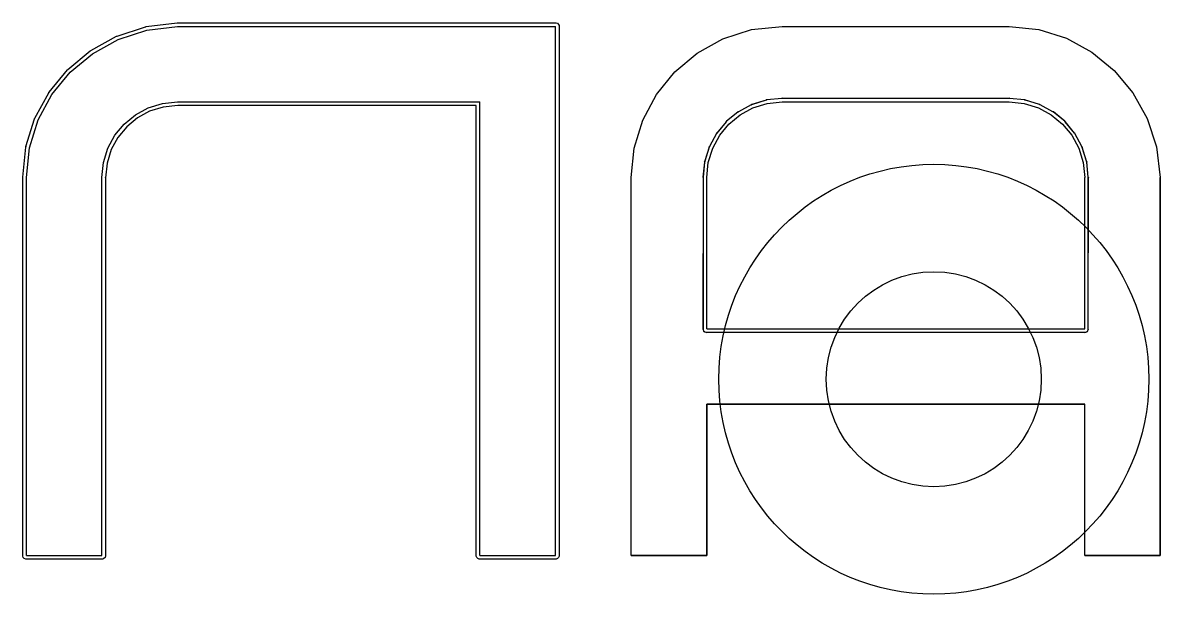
# Model space of a CAD drawing. Header units: millimetres. Extents: x 52 to 245, y 27 to 183.
# Drawn here: x 222.055 to 224.171, y 44.6 to 45.663 of the extents above; entities that cross this region are included whole.
import ezdxf

# ---------------------------------------------------------------- set-up
doc = ezdxf.new("R2010")
doc.units = ezdxf.units.MM
for name, color, linetype in [('MultiLayer', 9, 'Continuous'), ('TopOverlay', 2, 'Continuous'), ('ViaHoleLayer', 16, 'Continuous')]:
    doc.layers.add(name, color=color, linetype=linetype)

msp = doc.modelspace()

# ---------------------------------------------------------------- linework, layer by layer
at = {"layer": 'MultiLayer'}
msp.add_circle((223.75, 45), 0.4, dxfattribs=at)
at = {"layer": 'TopOverlay'}
for p, q in [((222.2308, 45.6385), (222.2839, 45.6558)), ((222.2328, 45.6321), (222.2859, 45.6494)), ((222.2839, 45.6558), (222.284, 45.6559)), ((222.284, 45.6559), (222.2843, 45.656)), ((222.2843, 45.656), (222.2846, 45.656)), ((222.2846, 45.656), (222.285, 45.6561)), ((222.285, 45.6561), (222.2851, 45.6561)), ((222.2851, 45.6561), (222.3424, 45.6632)), ((222.2851, 45.6561), (222.2851, 45.6561)), ((222.2859, 45.6494), (222.3432, 45.6565)), ((222.3424, 45.6632), (222.3425, 45.6632)), ((222.3425, 45.6632), (222.3427, 45.6632)), ((222.3427, 45.6632), (222.3429, 45.6632)), ((222.3429, 45.6632), (222.3431, 45.6633)), ((222.3431, 45.6633), (222.3432, 45.6633)), ((222.3432, 45.6633), (222.3432, 45.6633)), ((222.3432, 45.6633), (223.0463, 45.6633)), ((222.3432, 45.6565), (223.0463, 45.6565)), ((223.0463, 45.6633), (223.0477, 45.6633)), ((223.0463, 44.6722), (223.0463, 45.6565)), ((223.0477, 45.6633), (223.0501, 45.6622)), ((223.0501, 45.6622), (223.052, 45.6603)), ((223.052, 45.6603), (223.0531, 45.6579)), ((223.0531, 45.6579), (223.0531, 45.6565)), ((223.0531, 45.6565), (223.0531, 45.6565)), ((223.0531, 45.6565), (223.0531, 44.6722)), ((223.3578, 45.6335), (223.4109, 45.6505)), ((223.3578, 45.6335), (223.4109, 45.6505)), ((223.4109, 45.6505), (223.4682, 45.6565)), ((223.4109, 45.6505), (223.4682, 45.6565)), ((223.4682, 45.6565), (223.89, 45.6565)), ((223.4682, 45.6565), (223.89, 45.6565)), ((223.89, 45.6565), (223.9451, 45.6508)), ((223.89, 45.6565), (223.9451, 45.6508)), ((223.9451, 45.6508), (223.9969, 45.6345)), ((223.9451, 45.6508), (223.9969, 45.6345)), ((222.1819, 45.6117), (222.2295, 45.638)), ((222.185, 45.6057), (222.2328, 45.6321)), ((222.2295, 45.638), (222.2297, 45.6381)), ((222.2297, 45.6381), (222.2295, 45.638)), ((222.2295, 45.638), (222.2295, 45.638)), ((222.2295, 45.638), (222.2296, 45.638)), ((222.2296, 45.638), (222.2297, 45.6381)), ((222.2297, 45.6381), (222.23, 45.6383)), ((222.23, 45.6383), (222.2303, 45.6384)), ((222.2303, 45.6384), (222.2306, 45.6385)), ((222.2306, 45.6385), (222.2308, 45.6385)), ((222.2308, 45.6385), (222.2308, 45.6385)), ((223.31, 45.6068), (223.3578, 45.6335)), ((223.31, 45.6068), (223.3578, 45.6335)), ((223.9969, 45.6345), (224.044, 45.6087)), ((223.9969, 45.6345), (224.044, 45.6087)), ((222.1393, 45.5764), (222.1807, 45.6109)), ((222.1436, 45.5713), (222.185, 45.6057)), ((222.1807, 45.6109), (222.1809, 45.611)), ((222.1809, 45.611), (222.1811, 45.6112)), ((222.1811, 45.6112), (222.1814, 45.6114)), ((222.1814, 45.6114), (222.1817, 45.6115)), ((222.1817, 45.6115), (222.1818, 45.6116)), ((222.1818, 45.6116), (222.1819, 45.6117)), ((222.1818, 45.6116), (222.1818, 45.6116)), ((223.2685, 45.5718), (223.31, 45.6068)), ((223.2685, 45.5718), (223.31, 45.6068)), ((224.044, 45.6087), (224.0855, 45.5744)), ((224.044, 45.6087), (224.0855, 45.5744)), ((222.1043, 45.5343), (222.1383, 45.5755)), ((222.1094, 45.5299), (222.1436, 45.5713)), ((222.1383, 45.5755), (222.1383, 45.5755)), ((222.1383, 45.5755), (222.1384, 45.5755)), ((222.1384, 45.5756), (222.1385, 45.5757)), ((222.1384, 45.5755), (222.1384, 45.5756)), ((222.1384, 45.5756), (222.1384, 45.5756)), ((222.1384, 45.5756), (222.1385, 45.5756)), ((222.1385, 45.5756), (222.1384, 45.5756)), ((222.1385, 45.5757), (222.1387, 45.5759)), ((222.1385, 45.5756), (222.1385, 45.5756)), ((222.1387, 45.5759), (222.1389, 45.5761)), ((222.1389, 45.5761), (222.1391, 45.5763)), ((222.1391, 45.5763), (222.1393, 45.5764)), ((222.1393, 45.5764), (222.1393, 45.5764)), ((223.2344, 45.5298), (223.2685, 45.5718)), ((223.2344, 45.5298), (223.2685, 45.5718)), ((224.0855, 45.5744), (224.1201, 45.5329)), ((224.0855, 45.5744), (224.1201, 45.5329)), ((222.0779, 45.486), (222.1035, 45.533)), ((222.0838, 45.4827), (222.1094, 45.5299)), ((222.1042, 45.5341), (222.1035, 45.5331)), ((222.1035, 45.533), (222.1042, 45.5341)), ((222.1035, 45.5331), (222.1036, 45.5332)), ((222.1035, 45.533), (222.1035, 45.5331)), ((222.1035, 45.5331), (222.1035, 45.5331)), ((222.1035, 45.5331), (222.1035, 45.5331)), ((222.1035, 45.5331), (222.1035, 45.533)), ((222.1035, 45.533), (222.1035, 45.533)), ((222.1036, 45.5332), (222.1037, 45.5333)), ((222.1036, 45.5332), (222.1036, 45.5332)), ((222.1037, 45.5333), (222.1038, 45.5336)), ((222.1038, 45.5336), (222.104, 45.5338)), ((222.104, 45.5338), (222.1042, 45.5341)), ((222.1042, 45.5341), (222.1043, 45.5342)), ((222.1043, 45.5342), (222.1042, 45.5341)), ((222.1042, 45.5341), (222.1042, 45.5342)), ((222.1042, 45.5342), (222.1043, 45.5342)), ((222.1042, 45.5341), (222.1042, 45.5341)), ((222.1043, 45.5342), (222.1043, 45.5343)), ((222.1043, 45.5343), (222.1043, 45.5343)), ((222.1043, 45.5342), (222.1043, 45.5342)), ((222.1043, 45.5342), (222.1043, 45.5342)), ((222.315, 45.513), (222.3432, 45.5159)), ((222.3432, 45.5159), (222.9057, 45.5159)), ((222.9057, 44.6722), (222.9057, 45.5159)), ((223.2087, 45.4821), (223.2344, 45.5298)), ((223.2087, 45.4821), (223.2344, 45.5298)), ((223.4379, 45.5194), (223.4107, 45.5108)), ((223.4379, 45.5194), (223.4116, 45.5112)), ((223.4392, 45.52), (223.4379, 45.5195)), ((223.4381, 45.5195), (223.4379, 45.5194)), ((223.438, 45.5195), (223.4379, 45.5194)), ((223.4379, 45.5195), (223.438, 45.5195)), ((223.4379, 45.5194), (223.4379, 45.5194)), ((223.438, 45.5195), (223.4391, 45.52)), ((223.4393, 45.5197), (223.438, 45.5195)), ((223.4384, 45.5196), (223.4381, 45.5195)), ((223.4388, 45.5196), (223.4384, 45.5196)), ((223.4391, 45.5197), (223.4388, 45.5196)), ((223.4393, 45.52), (223.4391, 45.5197)), ((223.4391, 45.52), (223.4391, 45.52)), ((223.4391, 45.52), (223.4392, 45.52)), ((223.4392, 45.52), (223.4391, 45.52)), ((223.4391, 45.52), (223.4393, 45.52)), ((223.4392, 45.5197), (223.4391, 45.5197)), ((223.4391, 45.5197), (223.4391, 45.5197)), ((223.4391, 45.5197), (223.4393, 45.5197)), ((223.4393, 45.5197), (223.4391, 45.5197)), ((223.4391, 45.5197), (223.4393, 45.5197)), ((223.4394, 45.5201), (223.4392, 45.52)), ((223.4392, 45.52), (223.4392, 45.52)), ((223.4393, 45.5197), (223.4392, 45.5197)), ((223.4392, 45.5197), (223.4392, 45.5197)), ((223.4674, 45.5226), (223.4393, 45.52)), ((223.4393, 45.52), (223.4394, 45.5201)), ((223.4394, 45.5197), (223.4393, 45.5197)), ((223.4393, 45.5197), (223.4393, 45.5197)), ((223.4674, 45.5226), (223.4394, 45.5197)), ((223.4399, 45.513), (223.4682, 45.5159)), ((223.4675, 45.5229), (223.4674, 45.5228)), ((223.4674, 45.5228), (223.4675, 45.5227)), ((223.4675, 45.5227), (223.4674, 45.5226)), ((223.4675, 45.5226), (223.4674, 45.5226)), ((223.4674, 45.5226), (223.4674, 45.5226)), ((223.4674, 45.5226), (223.4674, 45.5226)), ((223.4682, 45.5232), (223.4675, 45.5229)), ((223.4675, 45.5229), (223.4675, 45.5229)), ((223.4676, 45.5229), (223.4675, 45.5229)), ((223.4675, 45.5229), (223.4676, 45.5229)), ((223.4679, 45.5229), (223.4675, 45.5226)), ((223.4675, 45.5227), (223.4676, 45.5229)), ((223.4675, 45.5226), (223.4675, 45.5227)), ((223.4676, 45.5226), (223.4675, 45.5226)), ((223.4675, 45.5226), (223.4675, 45.5226)), ((223.4675, 45.5226), (223.4676, 45.5226)), ((223.4676, 45.5226), (223.4675, 45.5226)), ((223.4675, 45.5226), (223.4675, 45.5226)), ((223.4676, 45.5229), (223.4676, 45.5229)), ((223.4676, 45.5229), (223.4679, 45.5229)), ((223.4678, 45.5226), (223.4676, 45.5226)), ((223.4676, 45.5226), (223.4676, 45.5226)), ((223.4679, 45.5226), (223.4678, 45.5226)), ((223.4679, 45.5229), (223.4682, 45.5232)), ((223.89, 45.5226), (223.4679, 45.5229)), ((223.4681, 45.5226), (223.4679, 45.5226)), ((223.4682, 45.5226), (223.4681, 45.5226)), ((223.89, 45.5226), (223.4682, 45.5226)), ((223.4682, 45.5159), (223.89, 45.5159)), ((223.8908, 45.5229), (223.89, 45.5232)), ((223.89, 45.5232), (223.8905, 45.5228)), ((223.8905, 45.5228), (223.89, 45.5226)), ((223.8901, 45.5226), (223.89, 45.5226)), ((223.89, 45.5226), (223.89, 45.5226)), ((223.89, 45.5159), (223.9183, 45.513)), ((223.8903, 45.5226), (223.8901, 45.5226)), ((223.8905, 45.5226), (223.8903, 45.5226)), ((223.8905, 45.5228), (223.8907, 45.5229)), ((223.8907, 45.5227), (223.8905, 45.5228)), ((223.8906, 45.5226), (223.8905, 45.5226)), ((223.8907, 45.5229), (223.8906, 45.5229)), ((223.8906, 45.5229), (223.8908, 45.5229)), ((223.8907, 45.5226), (223.8906, 45.5226)), ((223.8906, 45.5226), (223.8908, 45.5226)), ((223.8907, 45.5226), (223.8906, 45.5226)), ((223.8908, 45.5229), (223.8907, 45.5229)), ((223.8907, 45.5229), (223.8907, 45.5227)), ((223.8907, 45.5226), (223.8907, 45.5227)), ((223.8907, 45.5227), (223.8908, 45.5226)), ((223.8908, 45.5226), (223.8907, 45.5226)), ((223.8908, 45.5226), (223.8907, 45.5226)), ((223.8908, 45.5226), (223.8907, 45.5226)), ((223.8909, 45.5228), (223.8908, 45.5229)), ((223.8908, 45.5229), (223.8908, 45.5229)), ((223.8908, 45.5226), (223.8909, 45.5228)), ((223.9189, 45.5197), (223.8908, 45.5226)), ((223.8908, 45.5226), (223.8908, 45.5226)), ((223.9189, 45.5197), (223.8908, 45.5226)), ((223.919, 45.5197), (223.9189, 45.5197)), ((223.919, 45.5197), (223.9189, 45.5197)), ((223.9466, 45.5112), (223.919, 45.52)), ((223.919, 45.52), (223.9203, 45.5195)), ((223.9191, 45.5197), (223.919, 45.5197)), ((223.919, 45.5197), (223.919, 45.5197)), ((223.9203, 45.5195), (223.919, 45.5197)), ((223.9195, 45.5196), (223.9191, 45.5197)), ((223.9198, 45.5196), (223.9195, 45.5196)), ((223.9201, 45.5195), (223.9198, 45.5196)), ((223.9203, 45.5194), (223.9201, 45.5195)), ((223.9466, 45.5112), (223.9203, 45.5194)), ((224.1201, 45.5329), (224.1467, 45.4851)), ((224.1201, 45.5329), (224.1467, 45.4851)), ((222.2648, 45.4918), (222.2886, 45.5048)), ((222.2913, 45.4986), (222.2686, 45.4862)), ((222.2886, 45.5048), (222.315, 45.513)), ((222.3164, 45.5064), (222.2913, 45.4986)), ((222.3436, 45.5092), (222.3164, 45.5064)), ((222.899, 45.5092), (222.3436, 45.5092)), ((222.899, 44.6722), (222.899, 45.5092)), ((223.3853, 45.4969), (223.3647, 45.4799)), ((223.3853, 45.4969), (223.3647, 45.4799)), ((223.3854, 45.4973), (223.3851, 45.4972)), ((223.3851, 45.4972), (223.3854, 45.4973)), ((223.3854, 45.4973), (223.3852, 45.4972)), ((223.3852, 45.4972), (223.3853, 45.4969)), ((223.3853, 45.4969), (223.3854, 45.4973)), ((223.3855, 45.4971), (223.3853, 45.4969)), ((223.3855, 45.4971), (223.3853, 45.4969)), ((223.3853, 45.4969), (223.3854, 45.497)), ((223.3854, 45.4969), (223.3853, 45.4969)), ((223.3853, 45.4969), (223.3853, 45.4969)), ((223.3864, 45.4977), (223.3854, 45.4973)), ((223.3854, 45.4973), (223.3864, 45.4977)), ((223.3854, 45.4973), (223.3865, 45.4977)), ((223.3865, 45.4977), (223.3854, 45.4973)), ((223.3854, 45.497), (223.3864, 45.4976)), ((223.3854, 45.4973), (223.3854, 45.4973)), ((223.3854, 45.4973), (223.3854, 45.4973)), ((223.3854, 45.4973), (223.3854, 45.4973)), ((223.3854, 45.4973), (223.3854, 45.4973)), ((223.3854, 45.4973), (223.3854, 45.4973)), ((223.3854, 45.4973), (223.3854, 45.4973)), ((223.3855, 45.497), (223.3854, 45.497)), ((223.3854, 45.497), (223.3854, 45.4969)), ((223.3864, 45.4976), (223.3855, 45.4971)), ((223.3864, 45.4976), (223.3855, 45.4971)), ((223.3856, 45.4971), (223.3855, 45.4971)), ((223.3855, 45.4971), (223.3855, 45.497)), ((223.3855, 45.497), (223.3855, 45.497)), ((223.3859, 45.4973), (223.3856, 45.4971)), ((223.3861, 45.4975), (223.3859, 45.4973)), ((223.3864, 45.4976), (223.3861, 45.4975)), ((223.3866, 45.4978), (223.3864, 45.4976)), ((223.3864, 45.4976), (223.3866, 45.4978)), ((223.3866, 45.4978), (223.3864, 45.4977)), ((223.3866, 45.4978), (223.3864, 45.4977)), ((223.3864, 45.4977), (223.3866, 45.4978)), ((223.3865, 45.4977), (223.3864, 45.4976)), ((223.3864, 45.4977), (223.3864, 45.4976)), ((223.3864, 45.4977), (223.3864, 45.4977)), ((223.3864, 45.4976), (223.3864, 45.4976)), ((223.3866, 45.4978), (223.3865, 45.4977)), ((223.4103, 45.5106), (223.3866, 45.4978)), ((223.4103, 45.5106), (223.3866, 45.4978)), ((223.3866, 45.4978), (223.3866, 45.4978)), ((223.3866, 45.4978), (223.3866, 45.4978)), ((223.3897, 45.4918), (223.4136, 45.5048)), ((223.4104, 45.5107), (223.4102, 45.5107)), ((223.4102, 45.5107), (223.4104, 45.5107)), ((223.4104, 45.5107), (223.4103, 45.5107)), ((223.4103, 45.5107), (223.4103, 45.5107)), ((223.4103, 45.5107), (223.4103, 45.5106)), ((223.4104, 45.5107), (223.4103, 45.5106)), ((223.4103, 45.5106), (223.4103, 45.5106)), ((223.4116, 45.5112), (223.4104, 45.5107)), ((223.4105, 45.5108), (223.4104, 45.5107)), ((223.4104, 45.5107), (223.4105, 45.5108)), ((223.4104, 45.5107), (223.4104, 45.5108)), ((223.4104, 45.5108), (223.4107, 45.5108)), ((223.4107, 45.5108), (223.4104, 45.5107)), ((223.4105, 45.5108), (223.4104, 45.5108)), ((223.4104, 45.5108), (223.4104, 45.5107)), ((223.4104, 45.5107), (223.4105, 45.5108)), ((223.4104, 45.5107), (223.4104, 45.5107)), ((223.4105, 45.5107), (223.4104, 45.5107)), ((223.4104, 45.5107), (223.4104, 45.5107)), ((223.4104, 45.5107), (223.4104, 45.5107)), ((223.4108, 45.5109), (223.4105, 45.5108)), ((223.4105, 45.5108), (223.4105, 45.5107)), ((223.4107, 45.5108), (223.4116, 45.5112)), ((223.4111, 45.5111), (223.4108, 45.5109)), ((223.4114, 45.5112), (223.4111, 45.5111)), ((223.4116, 45.5112), (223.4114, 45.5112)), ((223.4136, 45.5048), (223.4399, 45.513)), ((223.9183, 45.513), (223.9446, 45.5048)), ((223.9446, 45.5048), (223.9685, 45.4918)), ((223.9468, 45.5112), (223.9466, 45.5112)), ((223.9466, 45.5112), (223.9466, 45.5112)), ((223.9472, 45.511), (223.9466, 45.5112)), ((223.9479, 45.5107), (223.9467, 45.5112)), ((223.9467, 45.5112), (223.9472, 45.511)), ((223.9471, 45.5111), (223.9468, 45.5112)), ((223.9474, 45.5109), (223.9471, 45.5111)), ((223.9478, 45.5108), (223.9472, 45.511)), ((223.9472, 45.511), (223.9478, 45.5108)), ((223.9477, 45.5108), (223.9474, 45.5109)), ((223.9479, 45.5107), (223.9477, 45.5108)), ((223.9478, 45.5107), (223.9478, 45.5108)), ((223.9478, 45.5108), (223.9478, 45.5108)), ((223.9478, 45.5108), (223.9479, 45.5107)), ((223.9479, 45.5107), (223.9478, 45.5108)), ((223.9478, 45.5108), (223.9478, 45.5108)), ((223.9478, 45.5108), (223.9478, 45.5108)), ((223.9478, 45.5108), (223.9479, 45.5107)), ((223.9478, 45.5108), (223.9478, 45.5108)), ((223.9478, 45.5108), (223.9479, 45.5107)), ((223.948, 45.5107), (223.9478, 45.5108)), ((223.9479, 45.5107), (223.9478, 45.5107)), ((223.9478, 45.5107), (223.9478, 45.5107)), ((223.948, 45.5106), (223.9479, 45.5107)), ((223.9479, 45.5107), (223.9479, 45.5107)), ((223.9716, 45.4978), (223.9479, 45.5107)), ((223.9479, 45.5107), (223.948, 45.5107)), ((223.9716, 45.4978), (223.948, 45.5106)), ((223.9717, 45.4977), (223.9716, 45.4978)), ((223.9717, 45.4977), (223.9716, 45.4978)), ((223.9719, 45.4976), (223.9717, 45.4977)), ((223.9717, 45.4977), (223.9717, 45.4977)), ((223.9728, 45.4973), (223.9717, 45.4977)), ((223.9729, 45.4973), (223.9718, 45.4977)), ((223.9718, 45.4977), (223.9728, 45.4973)), ((223.9721, 45.4975), (223.9719, 45.4976)), ((223.9724, 45.4973), (223.9721, 45.4975)), ((223.9726, 45.4972), (223.9724, 45.4973)), ((223.9727, 45.4971), (223.9726, 45.4972)), ((223.9727, 45.497), (223.9727, 45.4971)), ((223.9728, 45.497), (223.9727, 45.497)), ((223.9729, 45.4973), (223.9728, 45.4973)), ((223.9728, 45.4973), (223.9729, 45.4973)), ((223.9729, 45.4969), (223.9728, 45.497)), ((223.9728, 45.497), (223.9728, 45.497)), ((223.9935, 45.4799), (223.9729, 45.4973)), ((223.9729, 45.4973), (223.9731, 45.4972)), ((223.9731, 45.4972), (223.9729, 45.4973)), ((223.9729, 45.4973), (223.9729, 45.4973)), ((223.9935, 45.4799), (223.9729, 45.4969)), ((223.9729, 45.4969), (223.9729, 45.4969)), ((222.0612, 45.4329), (222.0774, 45.4846)), ((222.0676, 45.4308), (222.0838, 45.4827)), ((222.0774, 45.4848), (222.0775, 45.4851)), ((222.0774, 45.4847), (222.0774, 45.4848)), ((222.0774, 45.4846), (222.0774, 45.4847)), ((222.0775, 45.4851), (222.0776, 45.4854)), ((222.0776, 45.4854), (222.0777, 45.4857)), ((222.0777, 45.4857), (222.0778, 45.4858)), ((222.0778, 45.4858), (222.0779, 45.4859)), ((222.0778, 45.4858), (222.0778, 45.4858)), ((222.0779, 45.4859), (222.0779, 45.486)), ((222.2267, 45.4538), (222.2439, 45.4746)), ((222.2439, 45.4746), (222.2648, 45.4918)), ((222.2686, 45.4862), (222.2487, 45.4698)), ((223.1926, 45.4302), (223.2087, 45.4821)), ((223.1926, 45.4302), (223.2087, 45.4821)), ((223.3637, 45.4789), (223.3458, 45.4571)), ((223.3637, 45.4789), (223.3465, 45.4581)), ((223.3517, 45.4538), (223.3689, 45.4746)), ((223.3637, 45.4797), (223.3634, 45.4791)), ((223.3634, 45.4791), (223.364, 45.4795)), ((223.3643, 45.48), (223.3637, 45.4797)), ((223.364, 45.4795), (223.3637, 45.4789)), ((223.3638, 45.479), (223.3637, 45.4789)), ((223.3637, 45.4789), (223.3637, 45.4789)), ((223.364, 45.4792), (223.3638, 45.479)), ((223.364, 45.4795), (223.3643, 45.48)), ((223.3647, 45.4799), (223.364, 45.4795)), ((223.3642, 45.4795), (223.364, 45.4792)), ((223.3645, 45.4797), (223.3642, 45.4795)), ((223.3645, 45.4801), (223.3643, 45.48)), ((223.3643, 45.48), (223.3643, 45.48)), ((223.3643, 45.48), (223.3644, 45.48)), ((223.3644, 45.48), (223.3643, 45.48)), ((223.3643, 45.48), (223.3643, 45.48)), ((223.3643, 45.48), (223.3647, 45.4799)), ((223.3647, 45.4799), (223.3645, 45.4801)), ((223.3647, 45.4799), (223.3645, 45.4797)), ((223.3645, 45.4797), (223.3647, 45.4799)), ((223.3646, 45.4798), (223.3645, 45.4797)), ((223.3647, 45.4799), (223.3646, 45.4798)), ((223.3647, 45.4799), (223.3647, 45.4799)), ((223.3689, 45.4746), (223.3897, 45.4918)), ((223.9685, 45.4918), (223.9893, 45.4746)), ((223.9893, 45.4746), (224.0066, 45.4538)), ((223.9936, 45.4798), (223.9935, 45.4799)), ((223.9936, 45.4798), (223.9935, 45.4799)), ((223.9938, 45.4797), (223.9936, 45.4798)), ((223.9936, 45.4798), (223.9936, 45.4798)), ((223.9944, 45.4793), (223.9936, 45.4798)), ((223.9945, 45.4797), (223.9938, 45.48)), ((223.9938, 45.48), (223.9944, 45.4793)), ((223.994, 45.4795), (223.9938, 45.4797)), ((223.9942, 45.4792), (223.994, 45.4795)), ((223.9944, 45.479), (223.9942, 45.4792)), ((224.0118, 45.4581), (223.9944, 45.4793)), ((223.9944, 45.4793), (223.9948, 45.4791)), ((223.9945, 45.4789), (223.9944, 45.479)), ((223.9948, 45.4791), (223.9945, 45.4797)), ((224.0118, 45.4581), (223.9945, 45.4789)), ((224.1467, 45.4851), (224.1641, 45.4322)), ((224.1467, 45.4851), (224.1641, 45.4322)), ((222.2137, 45.4299), (222.2267, 45.4538)), ((222.2487, 45.4698), (222.2323, 45.45)), ((223.3457, 45.4569), (223.3328, 45.4332)), ((223.3457, 45.4569), (223.3328, 45.4332)), ((223.3387, 45.4299), (223.3517, 45.4538)), ((223.3462, 45.4583), (223.3457, 45.457)), ((223.3457, 45.457), (223.3458, 45.4571)), ((223.3458, 45.4571), (223.3457, 45.457)), ((223.3457, 45.457), (223.3458, 45.4571)), ((223.3458, 45.457), (223.3457, 45.457)), ((223.3457, 45.457), (223.3457, 45.4569)), ((223.3457, 45.457), (223.3457, 45.457)), ((223.3457, 45.457), (223.3457, 45.4569)), ((223.3457, 45.4569), (223.3457, 45.457)), ((223.3457, 45.457), (223.3457, 45.457)), ((223.3458, 45.457), (223.3457, 45.4569)), ((223.3457, 45.4569), (223.3457, 45.4569)), ((223.3457, 45.4569), (223.3457, 45.4569)), ((223.3457, 45.4569), (223.3457, 45.4569)), ((223.3457, 45.4569), (223.3457, 45.4569)), ((223.3458, 45.4571), (223.3462, 45.4583)), ((223.346, 45.4574), (223.3458, 45.4571)), ((223.3458, 45.4571), (223.3458, 45.457)), ((223.3458, 45.457), (223.3458, 45.4571)), ((223.3458, 45.4571), (223.3458, 45.4571)), ((223.3458, 45.4571), (223.3458, 45.457)), ((223.3458, 45.4571), (223.3458, 45.457)), ((223.3458, 45.457), (223.3458, 45.457)), ((223.3462, 45.4577), (223.346, 45.4574)), ((223.3464, 45.4579), (223.3462, 45.4577)), ((223.3465, 45.4581), (223.3464, 45.4579)), ((224.0066, 45.4538), (224.0196, 45.4299)), ((224.0118, 45.4579), (224.0118, 45.4581)), ((224.0118, 45.4581), (224.0118, 45.4581)), ((224.0125, 45.4571), (224.0118, 45.4581)), ((224.012, 45.4577), (224.0118, 45.4579)), ((224.0125, 45.4571), (224.012, 45.4583)), ((224.012, 45.4583), (224.0125, 45.4571)), ((224.0122, 45.4575), (224.012, 45.4577)), ((224.0123, 45.4572), (224.0122, 45.4575)), ((224.0124, 45.4571), (224.0123, 45.4572)), ((224.0125, 45.457), (224.0124, 45.4571)), ((224.0124, 45.4571), (224.0124, 45.4571)), ((224.0254, 45.4332), (224.0125, 45.4571)), ((224.0125, 45.4571), (224.0126, 45.4569)), ((224.0126, 45.4569), (224.0125, 45.4571)), ((224.0125, 45.4571), (224.0125, 45.4571)), ((224.0125, 45.4569), (224.0125, 45.457)), ((224.0125, 45.457), (224.0125, 45.457)), ((224.0254, 45.4332), (224.0125, 45.4569)), ((224.0125, 45.4569), (224.0125, 45.4569)), ((222.0553, 45.376), (222.0609, 45.4315)), ((222.0609, 45.4316), (222.061, 45.432)), ((222.0609, 45.4315), (222.0609, 45.4316)), ((222.061, 45.432), (222.0611, 45.4323)), ((222.0611, 45.4326), (222.0612, 45.4328)), ((222.0611, 45.4323), (222.0611, 45.4326)), ((222.0612, 45.4328), (222.0612, 45.4329)), ((222.0612, 45.4329), (222.0612, 45.4329)), ((222.0612, 45.4328), (222.0612, 45.4328)), ((222.0612, 45.4328), (222.0612, 45.4327)), ((222.0612, 45.4327), (222.0612, 45.4328)), ((222.0612, 45.4328), (222.0612, 45.4328)), ((222.0612, 45.4328), (222.0612, 45.4328)), ((222.0612, 45.4328), (222.0612, 45.4328)), ((222.062, 45.3753), (222.0676, 45.4308)), ((222.2323, 45.45), (222.22, 45.4273)), ((223.3322, 45.4319), (223.3235, 45.4043)), ((223.3322, 45.4319), (223.324, 45.4055)), ((223.3327, 45.4331), (223.3322, 45.4319)), ((223.3322, 45.4319), (223.3324, 45.4323)), ((223.3324, 45.4323), (223.3322, 45.4319)), ((223.3323, 45.4321), (223.3322, 45.4319)), ((223.3322, 45.4319), (223.3322, 45.4319)), ((223.3324, 45.4324), (223.3323, 45.4321)), ((223.3328, 45.4332), (223.3324, 45.4323)), ((223.3324, 45.4323), (223.3327, 45.433)), ((223.3325, 45.4327), (223.3324, 45.4324)), ((223.3327, 45.433), (223.3325, 45.4327)), ((223.3328, 45.4332), (223.3327, 45.433)), ((223.3327, 45.433), (223.3328, 45.4332)), ((223.3328, 45.4332), (223.3327, 45.4331)), ((223.3327, 45.433), (223.3328, 45.4332)), ((223.3328, 45.4331), (223.3327, 45.433)), ((223.3327, 45.4331), (223.3327, 45.4331)), ((223.3327, 45.433), (223.3327, 45.4331)), ((223.3327, 45.4331), (223.3327, 45.433)), ((223.3327, 45.433), (223.3327, 45.433)), ((223.3328, 45.4332), (223.3328, 45.4332)), ((223.3328, 45.4332), (223.3328, 45.4331)), ((223.3328, 45.4332), (223.3328, 45.4332)), ((224.0255, 45.4331), (224.0254, 45.4332)), ((224.0255, 45.4331), (224.0254, 45.4332)), ((224.0256, 45.433), (224.0255, 45.4331)), ((224.0255, 45.4331), (224.0255, 45.4331)), ((224.0256, 45.4328), (224.0255, 45.4331)), ((224.026, 45.4319), (224.0255, 45.4331)), ((224.0255, 45.4331), (224.0256, 45.4328)), ((224.0257, 45.4327), (224.0256, 45.433)), ((224.0342, 45.4056), (224.0256, 45.4328)), ((224.0256, 45.4328), (224.026, 45.4319)), ((224.0258, 45.4324), (224.0257, 45.4327)), ((224.0259, 45.4321), (224.0258, 45.4324)), ((224.026, 45.4319), (224.0259, 45.4321)), ((224.0342, 45.4056), (224.026, 45.4319)), ((224.1641, 45.4322), (224.1713, 45.3753)), ((224.1641, 45.4322), (224.1713, 45.3753)), ((222.2055, 45.4035), (222.2137, 45.4299)), ((222.22, 45.4273), (222.2121, 45.4022)), ((223.1869, 45.3753), (223.1926, 45.4302)), ((223.1869, 45.3753), (223.1926, 45.4302)), ((223.3304, 45.4035), (223.3387, 45.4299)), ((224.0196, 45.4299), (224.0278, 45.4035)), ((222.2026, 45.3753), (222.2055, 45.4035)), ((222.2121, 45.4022), (222.2094, 45.375)), ((223.3237, 45.4041), (223.3205, 45.3759)), ((223.3237, 45.4041), (223.3209, 45.3761)), ((223.3235, 45.4043), (223.324, 45.4056)), ((223.324, 45.4056), (223.3237, 45.4042)), ((223.3238, 45.4044), (223.3237, 45.4042)), ((223.3237, 45.4042), (223.3237, 45.4042)), ((223.3237, 45.4042), (223.3237, 45.4041)), ((223.3237, 45.4042), (223.3237, 45.4041)), ((223.3239, 45.4051), (223.3238, 45.4047)), ((223.3238, 45.4047), (223.3238, 45.4044)), ((223.324, 45.4054), (223.3239, 45.4051)), ((223.324, 45.4055), (223.324, 45.4054)), ((223.3276, 45.3753), (223.3304, 45.4035)), ((224.0278, 45.4035), (224.0307, 45.3753)), ((224.0342, 45.4055), (224.0342, 45.4056)), ((224.0348, 45.4043), (224.0342, 45.4056)), ((224.0342, 45.4056), (224.0343, 45.4054)), ((224.0343, 45.4054), (224.0342, 45.4056)), ((224.0343, 45.4054), (224.0342, 45.4055)), ((224.0343, 45.4051), (224.0343, 45.4054)), ((224.0345, 45.4043), (224.0343, 45.4054)), ((224.0343, 45.4054), (224.0347, 45.4044)), ((224.0344, 45.4047), (224.0343, 45.4051)), ((224.0345, 45.4044), (224.0344, 45.4047)), ((224.0345, 45.4042), (224.0345, 45.4044)), ((224.0345, 45.4042), (224.0345, 45.4043)), ((224.0345, 45.4043), (224.0345, 45.4043)), ((224.0345, 45.4043), (224.0345, 45.4043)), ((224.0345, 45.4043), (224.0345, 45.4043)), ((224.0345, 45.4043), (224.0345, 45.4042)), ((224.0348, 45.4042), (224.0345, 45.4043)), ((224.0345, 45.4041), (224.0345, 45.4042)), ((224.0373, 45.3761), (224.0345, 45.4041)), ((224.0345, 45.4041), (224.0345, 45.4041)), ((224.0347, 45.4044), (224.0347, 45.4044)), ((224.0347, 45.4044), (224.0348, 45.4043)), ((224.0348, 45.4043), (224.0347, 45.4044)), ((224.0347, 45.4044), (224.0348, 45.4042)), ((224.0348, 45.4041), (224.0348, 45.4043)), ((224.0348, 45.4043), (224.0348, 45.4043)), ((224.0373, 45.3761), (224.0348, 45.4042)), ((224.0348, 45.4042), (224.0348, 45.4041)), ((222.0553, 45.3759), (222.0553, 45.376)), ((222.0553, 45.376), (222.0553, 45.376)), ((222.0553, 45.3757), (222.0553, 45.3759)), ((222.0553, 45.3755), (222.0553, 45.3757)), ((222.0553, 45.3754), (222.0553, 45.3755)), ((222.0553, 45.3753), (222.0553, 45.3754)), ((222.0553, 44.6722), (222.0553, 45.3753)), ((222.062, 44.6722), (222.062, 45.3753)), ((222.2026, 44.6722), (222.2026, 45.3753)), ((222.2093, 45.3746), (222.2094, 45.3753)), ((222.2094, 45.375), (222.2093, 45.3746)), ((222.2094, 45.3753), (222.2094, 44.6722)), ((223.1869, 44.6722), (223.1869, 45.3753)), ((223.1869, 44.6722), (223.1869, 45.3753)), ((223.3205, 45.3759), (223.3203, 45.3753)), ((223.3203, 45.3753), (223.3207, 45.3757)), ((223.3208, 45.3753), (223.3203, 45.094)), ((223.3206, 45.376), (223.3205, 45.3759)), ((223.3205, 45.3759), (223.3206, 45.376)), ((223.3205, 45.3759), (223.3205, 45.3759)), ((223.3206, 45.376), (223.3206, 45.3761)), ((223.3206, 45.3761), (223.3209, 45.3759)), ((223.3206, 45.376), (223.3206, 45.376)), ((223.3207, 45.3757), (223.3206, 45.376)), ((223.3209, 45.3759), (223.3207, 45.3757)), ((223.3207, 45.3757), (223.3208, 45.3753)), ((223.3209, 45.3757), (223.3208, 45.3755)), ((223.3208, 45.3755), (223.3208, 45.3754)), ((223.3208, 45.3754), (223.3208, 45.3753)), ((223.3208, 45.3753), (223.3208, 45.3753)), ((223.3208, 45.3753), (223.3208, 45.094)), ((223.3209, 45.3761), (223.3209, 45.3761)), ((223.3209, 45.3761), (223.3209, 45.376)), ((223.3209, 45.376), (223.3209, 45.3759)), ((223.3209, 45.3759), (223.3209, 45.376)), ((223.3209, 45.376), (223.3209, 45.3759)), ((223.3209, 45.3759), (223.3209, 45.3759)), ((223.3209, 45.3759), (223.3209, 45.3759)), ((223.3209, 45.3759), (223.3209, 45.3759)), ((223.3209, 45.3759), (223.3209, 45.3757)), ((223.3276, 45.094), (223.3276, 45.3753)), ((224.0307, 45.094), (224.0307, 45.3753)), ((224.0374, 45.376), (224.0373, 45.3761)), ((224.0374, 45.376), (224.0373, 45.3761)), ((224.0374, 45.3759), (224.0374, 45.376)), ((224.0374, 45.376), (224.0374, 45.376)), ((224.0377, 45.3756), (224.0374, 45.376)), ((224.0374, 45.3757), (224.0374, 45.3759)), ((224.0374, 45.3755), (224.0374, 45.3757)), ((224.0374, 45.094), (224.0377, 45.3756)), ((224.0374, 45.3754), (224.0374, 45.3755)), ((224.0374, 45.3753), (224.0374, 45.3754)), ((224.0374, 45.094), (224.0374, 45.3753)), ((224.038, 45.3753), (224.0377, 45.376)), ((224.0377, 45.376), (224.0377, 45.3756)), ((224.0377, 45.3756), (224.038, 45.3753)), ((224.1713, 44.6722), (224.1713, 45.3753)), ((224.1713, 45.3753), (224.1713, 44.6722)), ((223.3203, 45.094), (223.3224, 45.0889)), ((223.3208, 45.094), (223.3208, 45.0927)), ((223.3208, 45.0927), (223.3219, 45.0902)), ((223.3276, 45.094), (224.0307, 45.094)), ((224.0358, 45.0889), (224.038, 45.094)), ((224.0364, 45.0902), (224.0374, 45.0927)), ((224.0374, 45.0927), (224.0374, 45.094)), ((224.0374, 45.094), (224.0374, 45.094)), ((224.038, 45.094), (224.0374, 45.094)), ((223.3219, 45.0902), (223.3238, 45.0883)), ((223.3224, 45.0889), (223.3276, 45.0868)), ((223.3238, 45.0883), (223.3262, 45.0873)), ((223.3262, 45.0873), (223.3276, 45.0873)), ((223.3276, 45.0873), (224.0307, 45.0873)), ((223.3276, 45.0873), (223.3276, 45.0873)), ((223.3276, 45.0868), (223.3276, 45.0873)), ((223.3276, 45.0873), (224.0307, 45.0868)), ((224.0307, 45.0868), (224.0358, 45.0889)), ((224.0307, 45.0873), (224.032, 45.0873)), ((224.032, 45.0873), (224.0345, 45.0883)), ((224.0345, 45.0883), (224.0364, 45.0902)), ((223.3276, 44.6722), (223.3276, 44.9534)), ((223.3276, 44.9534), (224.0307, 44.9534)), ((224.0307, 44.9534), (223.3276, 44.9534)), ((223.3276, 44.9534), (223.3276, 44.6722)), ((224.0307, 44.6722), (224.0307, 44.9534)), ((224.0307, 44.6722), (224.0307, 44.9534)), ((222.0553, 44.6709), (222.0553, 44.6722)), ((222.0553, 44.6722), (222.0553, 44.6722)), ((222.0563, 44.6684), (222.0553, 44.6709)), ((222.062, 44.6722), (222.2026, 44.6722)), ((222.2094, 44.6709), (222.2083, 44.6684)), ((222.2094, 44.6722), (222.2094, 44.6709)), ((222.899, 44.6709), (222.899, 44.6722)), ((222.899, 44.6722), (222.899, 44.6722)), ((222.9, 44.6684), (222.899, 44.6709)), ((222.9057, 44.6722), (223.0463, 44.6722)), ((223.0531, 44.6709), (223.052, 44.6684)), ((223.0531, 44.6722), (223.0531, 44.6709)), ((223.1869, 44.6722), (223.3276, 44.6722)), ((223.3276, 44.6722), (223.1869, 44.6722)), ((224.0307, 44.6722), (224.1713, 44.6722)), ((224.1713, 44.6722), (224.0307, 44.6722)), ((222.0582, 44.6665), (222.0563, 44.6684)), ((222.0607, 44.6655), (222.0582, 44.6665)), ((222.062, 44.6655), (222.0607, 44.6655)), ((222.2026, 44.6655), (222.062, 44.6655)), ((222.204, 44.6655), (222.2026, 44.6655)), ((222.2026, 44.6655), (222.2026, 44.6655)), ((222.2064, 44.6665), (222.204, 44.6655)), ((222.2083, 44.6684), (222.2064, 44.6665)), ((222.9019, 44.6665), (222.9, 44.6684)), ((222.9044, 44.6655), (222.9019, 44.6665)), ((222.9057, 44.6655), (222.9044, 44.6655)), ((223.0463, 44.6655), (222.9057, 44.6655)), ((223.0463, 44.6655), (223.0463, 44.6655)), ((223.0477, 44.6655), (223.0463, 44.6655)), ((223.0501, 44.6665), (223.0477, 44.6655)), ((223.052, 44.6684), (223.0501, 44.6665))]:
    msp.add_line(p, q, dxfattribs=at)
at = {"layer": 'ViaHoleLayer'}
msp.add_circle((223.75, 45), 0.2, dxfattribs=at)

doc.saveas('drawing.dxf')
